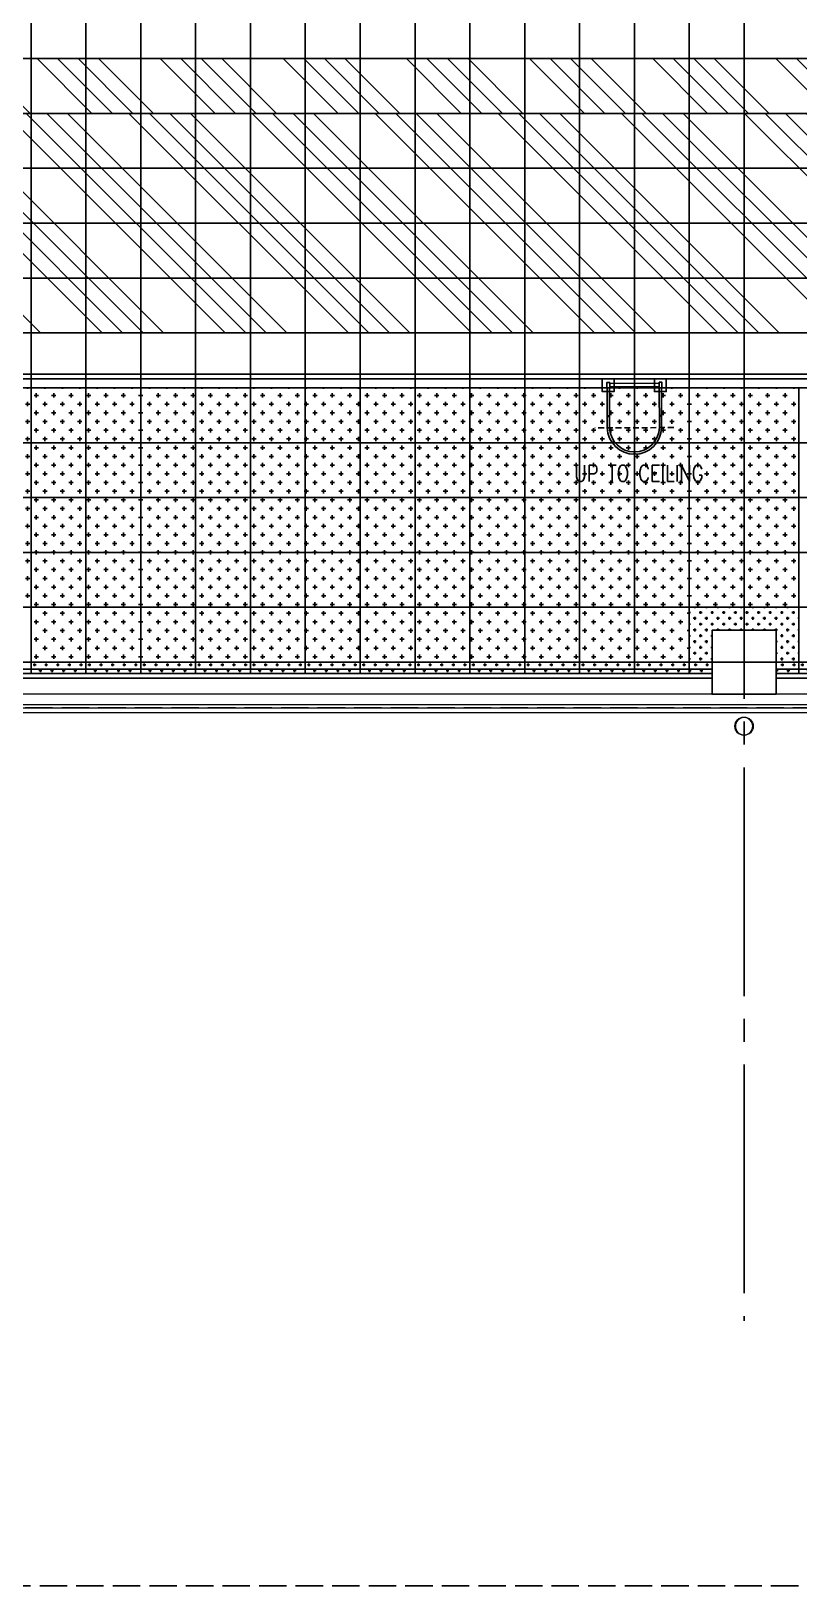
# Model space of a CAD drawing. Header units: millimetres. Extents: x -960 to 41501, y -1010 to 11880.
# Drawn here: x 5220 to 6060, y -1010 to 690 of the extents above; entities that cross this region are included whole.
import ezdxf
from ezdxf.enums import TextEntityAlignment as Align

# ---------------------------------------------------------------- set-up
doc = ezdxf.new("R2010")
doc.units = ezdxf.units.MM
doc.header["$LTSCALE"] = 100
for name, pattern in [('188K-SM-03-F10-ARCH-PA-Y2257103$0$18P6-SM-03-C40-ARCH-PA-Y2211058$0$DASHED', [19.05, 12.7, -6.35]), ('X-S-FAB-L10$0$COL-CEN-LIN', [3.25, 2.5, -0.25, 0.25, -0.25]), ('X-S-FAB-L10$0$HIDDEN', [0.4, 0.3, -0.1])]:
    doc.linetypes.add(name, pattern=pattern)
for name, color, linetype in [('0-XREF', 7, 'Continuous'), ('188K-SM-03-F10-ARCH-PA-Y2257103$0$K-0-TXT-高度', 53, 'Continuous'), ('188K-SM-03-F10-ARCH-PA-Y2257103$0$K-P-LAD-420', 53, 'Continuous'), ('188K-SM-03-F10-ARCH-PA-Y2257103$0$K-P1S-4.2-單抗', 53, 'Continuous'), ('188K-SM-03-F10-ARCH-PA-Y2257103$0$K-岩棉 2hr 7.5-非抗', 53, 'Continuous'), ('188K-SM-03-F10-ARCH-RF-Y2257103$0$K-RF-0.55', 191, 'Continuous'), ('188K-SM-03-F10-ARCH-RF-Y2257103$0$K-RF-0.55-AREA', 6, 'Continuous'), ('188K-SM-03-F10-ARCH-RF-Y2257103$0$K-RF-動線-1500', 5, 'Continuous'), ('188K-SM-03-F10-ARCH-RF-Y2257103$0$K-RF-動線-1500-預降', 14, 'Continuous'), ('188K-SM-03-F10-ARCH-RF-Y2257103$0$K-格柵-不定尺', 80, 'Continuous'), ('188K-SM-03-F10-ARCH-RF-Y2257103$0$K-格柵-整', 30, 'Continuous'), ('X-S-FAB-L10$0$0-DIM-TXT', 8, 'Continuous'), ('X-S-FAB-L10$0$A-OBJE-MEP', 8, 'Continuous'), ('X-S-FAB-L10$0$A-WALL-EX', 8, 'Continuous'), ('X-S-FAB-L10$0$BLOCK', 8, 'Continuous'), ('X-S-FAB-L10$0$CCL', 8, 'X-S-FAB-L10$0$COL-CEN-LIN'), ('X-S-FAB-L10$0$COL-S', 8, 'Continuous'), ('X-S-FAB-L10$0$HID', 8, 'X-S-FAB-L10$0$HIDDEN'), ('X-S-FAB-L10$0$S-FNDN', 8, 'Continuous')]:
    doc.layers.add(name, color=color, linetype=linetype)
doc.styles.add('188K-SM-03-F10-ARCH-PA-Y2257103$0$18P2-XFDP10$0$AA-TXT', font='simplex.shx', dxfattribs={"width": 0.8, "bigfont": 'chineset.shx'})
doc.styles.add('X-S-FAB-L10$0$CHINA', font='simplex.shx', dxfattribs={"width": 0.75, "bigfont": 'chineset.shx'})
doc.styles.add('X-S-FAB-L10$0$Standard', font='', dxfattribs={"width": 0.8})
doc.styles.add('X-S-FAB-L10$0$TG_NOTE_TEXT', font='simplex.shx', dxfattribs={"width": 0.75, "bigfont": 'chineset.shx'})
doc.styles.get('X-S-FAB-L10$0$Standard').set_extended_font_data('Microsoft JhengHei')
pattern_1 = [(0, (3360, -8950), (6.35, 6.35), [3.175, -9.525]), (90, (3361.587, -8951.5875), (-6.35, 6.35), [3.175, -9.525])]

# ---------------------------------------------------------------- blocks, each defined once
blk = doc.blocks.new('X-S-FAB-L10$0$FAB2-L05')
at = {"layer": 'X-S-FAB-L10$0$CCL'}
for p, q in [((-20160, 11005), (-20160, 0)), ((-26880, 720), (1210, 720))]:
    blk.add_line(p, q, dxfattribs=at)
at = {"layer": 'X-S-FAB-L10$0$COL-S'}
blk.add_lwpolyline([(-20195, 755), (-20125, 755), (-20125, 685), (-20195, 685)], close=True, dxfattribs=at)
blk = doc.blocks.new('X-S-FAB-L10')
at = {"layer": 'X-S-FAB-L10$0$A-OBJE-MEP', "lineweight": 0, "flags": 128}
blk.add_lwpolyline([(6009.5, -70, 1), (5990.5, -70, 1)], format="xyb", close=True, dxfattribs=at)
at = {"layer": 'X-S-FAB-L10$0$A-OBJE-MEP', "lineweight": 0}
blk.add_circle((6000, -70), 10, dxfattribs=at)
at = {"layer": 'X-S-FAB-L10$0$A-WALL-EX', "lineweight": 0}
blk.add_line((6815, -46.5), (1800, -46.5), dxfattribs=at)
at = {"layer": 'X-S-FAB-L10$0$A-WALL-EX', "lineweight": 0, "flags": 128}
for points in [[(6815, -35), (1800, -35)], [(1800, -50), (6815, -50)], [(1800, -50), (6815, -50)], [(1800, -50), (6815, -50)], [(1800, -50), (6815, -50)], [(1800, -50), (6815, -50)], [(1800, -50), (6815, -50)], [(1800, -50), (6815, -50)], [(1800, -50), (6815, -50)]]:
    blk.add_lwpolyline(points, dxfattribs=at)
at = {"layer": 'X-S-FAB-L10$0$COL-S'}
for p, q in [((5965, 35), (6035, 35)), ((5965, -35), (5965, 35)), ((6035, 35), (6035, -35)), ((6035, -35), (5965, -35))]:
    blk.add_line(p, q, dxfattribs=at)
at = {"layer": 'X-S-FAB-L10$0$HID'}
for p, q in [((6803.5, -50), (2509.1, -50)), ((2509.4, -1010), (17209, -1010))]:
    blk.add_line(p, q, dxfattribs=at)
at = {"layer": 'X-S-FAB-L10$0$S-FNDN', "lineweight": 0, "flags": 128}
blk.add_lwpolyline([(4350, 7470), (1830, 7470), (1830, 1500), (1812.5, 1500), (1812.5, -55), (9330, -55), (9330, 7470)], close=True, dxfattribs=at)
at = {"layer": 'X-S-FAB-L10$0$BLOCK'}
blk.add_blockref('X-S-FAB-L10$0$FAB2-L05', (26160, -720), dxfattribs=at)
at = {"style": 'X-S-FAB-L10$0$TG_NOTE_TEXT', "width": 0.5, "flags": 1}
for p in [(7463.3, 9020), (18268.3, 8649), (11197.8, 4800.2), (16485.8, 4800.2), (25420.3, 2635), (13360, 320, 0), (7463.3, -33.3)]:
    blk.add_attdef('WH', text='', height=20, dxfattribs=at).set_placement(p, align=Align.BOTTOM_LEFT)
at = {"width": 0.5}
for style, p in [('X-S-FAB-L10$0$TG_NOTE_TEXT', (7585, 9020)), ('X-S-FAB-L10$0$TG_NOTE_TEXT', (18390, 8649)), ('X-S-FAB-L10$0$TG_NOTE_TEXT', (11117.5, 4813.5)), ('X-S-FAB-L10$0$TG_NOTE_TEXT', (16607.5, 4813.5)), ('X-S-FAB-L10$0$TG_NOTE_TEXT', (25350, 2635)), ('X-S-FAB-L10$0$Standard', (13129.4, 325, 0)), ('X-S-FAB-L10$0$TG_NOTE_TEXT', (7585, -20))]:
    blk.add_attdef('DESC', text='', height=10, dxfattribs=dict(at, style=style)).set_placement(p, align=Align.BOTTOM_LEFT)
for tag, style, p in [('TYPE', 'X-S-FAB-L10$0$TG_NOTE_TEXT', (7619.3, 9020)), ('NO', 'X-S-FAB-L10$0$TG_NOTE_TEXT', (7650.1, 9020)), ('TYPE', 'X-S-FAB-L10$0$TG_NOTE_TEXT', (18424.2, 8649)), ('NO', 'X-S-FAB-L10$0$TG_NOTE_TEXT', (18455, 8649)), ('NO', 'X-S-FAB-L10$0$TG_NOTE_TEXT', (11088.6, 4813.5)), ('TYPE', 'X-S-FAB-L10$0$TG_NOTE_TEXT', (11151.8, 4813.5)), ('TYPE', 'X-S-FAB-L10$0$TG_NOTE_TEXT', (16641.8, 4813.5)), ('NO', 'X-S-FAB-L10$0$TG_NOTE_TEXT', (16672.6, 4813.5)), ('NO', 'X-S-FAB-L10$0$TG_NOTE_TEXT', (25313, 2635)), ('TYPE', 'X-S-FAB-L10$0$TG_NOTE_TEXT', (25350, 2635)), ('NO', 'X-S-FAB-L10$0$Standard', (13100, 320, 0)), ('TYPE', 'X-S-FAB-L10$0$Standard', (13129.4, 320, 0)), ('TYPE', 'X-S-FAB-L10$0$TG_NOTE_TEXT', (7619.3, -20)), ('NO', 'X-S-FAB-L10$0$TG_NOTE_TEXT', (7650.1, -20))]:
    blk.add_attdef(tag, text='', height=10, dxfattribs=dict(at, style=style)).set_placement(p, align=Align.BOTTOM_RIGHT)
at = {"style": 'X-S-FAB-L10$0$TG_NOTE_TEXT', "width": 0.5, "flags": 1}
for rotation, p in [(180, (43, 7480)), (180, (943, 7480)), (90, (24310, 3717.8)), (270, (17080, 1711.7))]:
    blk.add_attdef('WH', text='', height=20, rotation=rotation, dxfattribs=at).set_placement(p, align=Align.BOTTOM_LEFT)
at = {"width": 0.5}
for rotation, style, p in [(180, 'X-S-FAB-L10$0$Standard', (317.6, 7480)), (180, 'X-S-FAB-L10$0$Standard', (1217.6, 7480)), (90, 'X-S-FAB-L10$0$TG_NOTE_TEXT', (24310, 3647.5)), (270, 'X-S-FAB-L10$0$TG_NOTE_TEXT', (17080, 1605))]:
    blk.add_attdef('DESC', text='', height=10, rotation=rotation, dxfattribs=dict(at, style=style)).set_placement(p, align=Align.BOTTOM_LEFT)
for tag, rotation, style, p in [('TYPE', 180, 'X-S-FAB-L10$0$Standard', (317.6, 7480)), ('NO', 180, 'X-S-FAB-L10$0$Standard', (347, 7480)), ('TYPE', 180, 'X-S-FAB-L10$0$Standard', (1217.6, 7480)), ('NO', 180, 'X-S-FAB-L10$0$Standard', (1247, 7480)), ('TYPE', 90, 'X-S-FAB-L10$0$TG_NOTE_TEXT', (24310, 3647.5)), ('NO', 90, 'X-S-FAB-L10$0$TG_NOTE_TEXT', (24310, 3610.5)), ('TYPE', 270, 'X-S-FAB-L10$0$TG_NOTE_TEXT', (17080, 1605)), ('NO', 270, 'X-S-FAB-L10$0$TG_NOTE_TEXT', (17080, 1573))]:
    blk.add_attdef(tag, text='', height=10, rotation=rotation, dxfattribs=dict(at, style=style)).set_placement(p, align=Align.BOTTOM_RIGHT)
at = {"layer": 'X-S-FAB-L10$0$0-DIM-TXT', "style": 'X-S-FAB-L10$0$CHINA', "width": 0.75}
for p in [(667.4, 7855.1, -2689.4), (22627.4, 6728.8), (25644.7, 6728.8), (24778.8, 5569.1), (1118.3, 4980), (417.8, 4594.6), (23874.8, 4355), (22927.4, 4330.1), (23749.9, 3901.4), (417.8, 3765.2), (1118.3, 3730), (417.8, 3115.8), (536.9, 2227.8), (16909, 1782.7), (888.4, 880.5), (16977.4, 750), (18878.8, 750), (25641.2, 553.2), (21364, 526.9)]:
    blk.add_attdef('HIG', text='', height=80, dxfattribs=at).set_placement(p, align=Align.MIDDLE_LEFT)
blk = doc.blocks.new('188K-SM-03-F10-ARCH-RF-Y2257103$0$格柵-60x60')
h = blk.add_hatch()
h.set_pattern_fill('CROSS', color=256, scale=1.5)
h.set_pattern_definition([(0, (-67309.572, -18158.226), (9.525, 9.525), [4.7625, -14.2875]), (90, (-67307.191, -18160.607), (-9.525, 9.525), [4.7625, -14.2875])])
h.paths.add_polyline_path([(0, 60), (60, 60), (60, 0), (0, 0)])
blk.add_lwpolyline([(0, 60), (60, 60), (60, 0), (0, 0)], close=True)
blk = doc.blocks.new('188K-SM-03-F10-ARCH-RF-Y2257103')
at = {"layer": '188K-SM-03-F10-ARCH-RF-Y2257103$0$K-RF-動線-1500'}
h = blk.add_hatch(dxfattribs=at)
h.set_pattern_fill('ANSI34', color=256, scale=5, angle=90)
h.paths.add_polyline_path([(1845, 600.1), (16750, 600), (16750, 360), (1845, 360)])
at = {"layer": '188K-SM-03-F10-ARCH-RF-Y2257103$0$K-RF-動線-1500-預降'}
h = blk.add_hatch(dxfattribs=at)
h.set_pattern_fill('ANSI34', color=256, scale=5, angle=90)
h.set_pattern_definition([(135, (-310, 0.09), (-67.3519, -67.3519), []), (135, (-310, 22.54), (-67.3519, -67.3519), []), (135, (-310, 44.99), (-67.3519, -67.3519), []), (135, (-310, 67.44), (-67.3519, -67.3519), [])])
h.paths.add_polyline_path([(1845, 660.1), (16440, 659.9), (16440, 599.9), (1845, 600.1)])
at = {"layer": '188K-SM-03-F10-ARCH-RF-Y2257103$0$K-格柵-不定尺'}
h = blk.add_hatch(dxfattribs=at)
h.set_pattern_fill('CROSS', color=256)
h.set_pattern_definition(pattern_1)
edge = h.paths.add_edge_path()
edge.add_line((5940, 0), (5965, 0))
edge.add_line((5965, 0), (5965, 35))
edge.add_line((5965, 35), (6000, 35))
edge.add_line((6000, 35), (6000, 60))
edge.add_line((6000, 60), (5940, 60))
edge.add_line((5940, 60), (5940, 0))
h = blk.add_hatch(dxfattribs=at)
h.set_pattern_fill('CROSS', color=256)
h.set_pattern_definition(pattern_1)
edge = h.paths.add_edge_path()
edge.add_line((6060, 0), (6035, 0))
edge.add_line((6035, 0), (6035, 35))
edge.add_line((6035, 35), (6000, 35))
edge.add_line((6000, 35), (6000, 60))
edge.add_line((6000, 60), (6060, 60))
edge.add_line((6060, 60), (6060, 0))
h = blk.add_hatch(dxfattribs=at)
h.set_pattern_fill('CROSS', color=256)
h.set_pattern_definition([(0, (3095, -8950), (6.35, 6.35), [3.175, -9.525]), (90, (3096.5874, -8951.5875), (-6.35, 6.35), [3.175, -9.525])])
h.paths.add_polyline_path([(5220, 0), (5280, 0), (5280, -12.5), (5220, -12.5)])
h = blk.add_hatch(dxfattribs=at)
h.set_pattern_fill('CROSS', color=256)
h.set_pattern_definition([(0, (3155, -8950), (6.35, 6.35), [3.175, -9.525]), (90, (3156.5874, -8951.5875), (-6.35, 6.35), [3.175, -9.525])])
h.paths.add_polyline_path([(5280, 0), (5340, 0), (5340, -12.5), (5280, -12.5)])
h = blk.add_hatch(dxfattribs=at)
h.set_pattern_fill('CROSS', color=256)
h.set_pattern_definition([(0, (3215, -8950), (6.35, 6.35), [3.175, -9.525]), (90, (3216.5874, -8951.5875), (-6.35, 6.35), [3.175, -9.525])])
h.paths.add_polyline_path([(5340, 0), (5400, 0), (5400, -12.5), (5340, -12.5)])
h = blk.add_hatch(dxfattribs=at)
h.set_pattern_fill('CROSS', color=256)
h.set_pattern_definition([(0, (3275, -8950), (6.35, 6.35), [3.175, -9.525]), (90, (3276.5874, -8951.5875), (-6.35, 6.35), [3.175, -9.525])])
h.paths.add_polyline_path([(5400, 0), (5460, 0), (5460, -12.5), (5400, -12.5)])
h = blk.add_hatch(dxfattribs=at)
h.set_pattern_fill('CROSS', color=256)
h.set_pattern_definition([(0, (3335, -8950), (6.35, 6.35), [3.175, -9.525]), (90, (3336.5874, -8951.5875), (-6.35, 6.35), [3.175, -9.525])])
h.paths.add_polyline_path([(5460, 0), (5520, 0), (5520, -12.5), (5460, -12.5)])
h = blk.add_hatch(dxfattribs=at)
h.set_pattern_fill('CROSS', color=256)
h.set_pattern_definition([(0, (3395, -8950), (6.35, 6.35), [3.175, -9.525]), (90, (3396.5874, -8951.5875), (-6.35, 6.35), [3.175, -9.525])])
h.paths.add_polyline_path([(5520, 0), (5580, 0), (5580, -12.5), (5520, -12.5)])
h = blk.add_hatch(dxfattribs=at)
h.set_pattern_fill('CROSS', color=256)
h.set_pattern_definition([(0, (3455, -8950), (6.35, 6.35), [3.175, -9.525]), (90, (3456.5874, -8951.5875), (-6.35, 6.35), [3.175, -9.525])])
h.paths.add_polyline_path([(5580, 0), (5640, 0), (5640, -12.5), (5580, -12.5)])
h = blk.add_hatch(dxfattribs=at)
h.set_pattern_fill('CROSS', color=256)
h.set_pattern_definition([(0, (3515, -8950), (6.35, 6.35), [3.175, -9.525]), (90, (3516.5874, -8951.5875), (-6.35, 6.35), [3.175, -9.525])])
h.paths.add_polyline_path([(5640, 0), (5700, 0), (5700, -12.5), (5640, -12.5)])
h = blk.add_hatch(dxfattribs=at)
h.set_pattern_fill('CROSS', color=256)
h.set_pattern_definition([(0, (3575, -8950), (6.35, 6.35), [3.175, -9.525]), (90, (3576.5874, -8951.5875), (-6.35, 6.35), [3.175, -9.525])])
h.paths.add_polyline_path([(5700, 0), (5760, 0), (5760, -12.5), (5700, -12.5)])
h = blk.add_hatch(dxfattribs=at)
h.set_pattern_fill('CROSS', color=256)
h.set_pattern_definition([(0, (3635, -8950), (6.35, 6.35), [3.175, -9.525]), (90, (3636.5874, -8951.5875), (-6.35, 6.35), [3.175, -9.525])])
h.paths.add_polyline_path([(5760, 0), (5820, 0), (5820, -12.5), (5760, -12.5)])
h = blk.add_hatch(dxfattribs=at)
h.set_pattern_fill('CROSS', color=256)
h.set_pattern_definition([(0, (3695, -8950), (6.35, 6.35), [3.175, -9.525]), (90, (3696.5874, -8951.5875), (-6.35, 6.35), [3.175, -9.525])])
h.paths.add_polyline_path([(5820, 0), (5880, 0), (5880, -12.5), (5820, -12.5)])
h = blk.add_hatch(dxfattribs=at)
h.set_pattern_fill('CROSS', color=256)
h.set_pattern_definition([(0, (3755, -8950), (6.35, 6.35), [3.175, -9.525]), (90, (3756.5874, -8951.5875), (-6.35, 6.35), [3.175, -9.525])])
h.paths.add_polyline_path([(5880, 0), (5940, 0), (5940, -12.5), (5880, -12.5)])
h = blk.add_hatch(dxfattribs=at)
h.set_pattern_fill('CROSS', color=256)
h.set_pattern_definition([(0, (3780, -8950), (6.35, 6.35), [3.175, -9.525]), (90, (3781.5874, -8951.5875), (-6.35, 6.35), [3.175, -9.525])])
h.paths.add_polyline_path([(5940, 0), (5965, 0), (5965, -12.5), (5940, -12.5)])
h = blk.add_hatch(dxfattribs=at)
h.set_pattern_fill('CROSS', color=256)
h.set_pattern_definition([(0, (3875, -8950), (6.35, 6.35), [3.175, -9.525]), (90, (3876.587, -8951.5875), (-6.35, 6.35), [3.175, -9.525])])
h.paths.add_polyline_path([(6035, 0), (6060, 0), (6060, -12.5), (6035, -12.5)])
h = blk.add_hatch(dxfattribs=at)
h.set_pattern_fill('CROSS', color=256)
h.set_pattern_definition([(0, (3935, -8950.01), (6.35, 6.35), [3.175, -9.525]), (90, (3936.587, -8951.5975), (-6.35, 6.35), [3.175, -9.525])])
h.paths.add_polyline_path([(6060, 0), (6120, 0), (6120, -12.5), (6060, -12.5)])
at = {"layer": '188K-SM-03-F10-ARCH-RF-Y2257103$0$K-RF-0.55'}
for p, q in [((5220, 9012.5), (5220, -12.5)), ((5280, 9012.5), (5280, -12.5)), ((5340, 9012.5), (5340, -12.5)), ((5400, 9012.5), (5400, -12.5)), ((5460, 9012.5), (5460, -12.5)), ((5520, 9012.5), (5520, -12.5)), ((5580, 9012.5), (5580, -12.5)), ((5640, 9012.5), (5640, -12.5)), ((5700, 9012.5), (5700, -12.5)), ((5760, 9012.5), (5760, -12.5)), ((5820, 9012.5), (5820, -12.5)), ((5880, 9012.5), (5880, -12.5)), ((5940, 9012.5), (5940, -12.5)), ((6000, 8965), (6000, 35)), ((16750, 660), (1845, 660)), ((16750, 600), (1845, 600)), ((16750, 540), (1845, 540)), ((16750, 480), (1845, 480)), ((16750, 420), (1845, 420)), ((16750, 360), (1845, 360)), ((12960, 300), (1845, 300)), ((12960, 240), (1845, 240)), ((12960, 180), (1845, 180)), ((12960, 120), (1845, 120)), ((12960, 60), (1845, 60)), ((16750, 0), (1845, 0))]:
    blk.add_line(p, q, dxfattribs=at)
at = {"layer": '188K-SM-03-F10-ARCH-RF-Y2257103$0$K-RF-0.55-AREA', "elevation": 0}
blk.add_lwpolyline([(7645, -35), (6875, -35), (6875, 35), (6805, 35), (6805, -12.5), (6035, -12.5), (6035, 35), (5965, 35), (5965, -12.5), (5195, -12.5), (5195, 35), (5125, 35), (5125, -12.5), (4355, -12.5), (4355, 35), (4285, 35), (4285, -12.5), (3515, -12.5)], dxfattribs=at)
at = {"layer": '188K-SM-03-F10-ARCH-RF-Y2257103$0$K-RF-動線-1500'}
blk.add_lwpolyline([(1845, 600.1), (16750, 600), (16750, 360), (1845, 360)], close=True, dxfattribs=at)
at = {"layer": '188K-SM-03-F10-ARCH-RF-Y2257103$0$K-RF-動線-1500-預降'}
blk.add_lwpolyline([(1845, 660.1), (16440, 659.9), (16440, 599.9), (1845, 600.1)], close=True, dxfattribs=at)
at = {"layer": '188K-SM-03-F10-ARCH-RF-Y2257103$0$K-格柵-不定尺'}
for points in [[(5940, 0), (5965, 0), (5965, 35), (6000, 35), (6000, 60), (5940, 60), (5940, 0)], [(6060, 0), (6035, 0), (6035, 35), (6000, 35), (6000, 60), (6060, 60), (6060, 0)]]:
    blk.add_lwpolyline(points, dxfattribs=at)
for points in [[(5220, 0), (5280, 0), (5280, -12.5), (5220, -12.5)], [(5280, 0), (5340, 0), (5340, -12.5), (5280, -12.5)], [(5340, 0), (5400, 0), (5400, -12.5), (5340, -12.5)], [(5400, 0), (5460, 0), (5460, -12.5), (5400, -12.5)], [(5460, 0), (5520, 0), (5520, -12.5), (5460, -12.5)], [(5520, 0), (5580, 0), (5580, -12.5), (5520, -12.5)], [(5580, 0), (5640, 0), (5640, -12.5), (5580, -12.5)], [(5640, 0), (5700, 0), (5700, -12.5), (5640, -12.5)], [(5700, 0), (5760, 0), (5760, -12.5), (5700, -12.5)], [(5760, 0), (5820, 0), (5820, -12.5), (5760, -12.5)], [(5820, 0), (5880, 0), (5880, -12.5), (5820, -12.5)], [(5880, 0), (5940, 0), (5940, -12.5), (5880, -12.5)], [(5940, 0), (5965, 0), (5965, -12.5), (5940, -12.5)], [(6035, 0), (6060, 0), (6060, -12.5), (6035, -12.5)], [(6060, 0), (6120, 0), (6120, -12.5), (6060, -12.5)]]:
    blk.add_lwpolyline(points, close=True, dxfattribs=at)
at = {"layer": '188K-SM-03-F10-ARCH-RF-Y2257103$0$K-格柵-整'}
for p in [(5160, 240), (5220, 240), (5280, 240), (5340, 240), (5400, 240), (5460, 240), (5520, 240), (5580, 240), (5640, 240), (5700, 240), (5760, 240), (5820, 240), (5880, 240), (5940, 240), (6000, 240), (5160, 180), (5220, 180), (5280, 180), (5340, 180), (5400, 180), (5460, 180), (5520, 180), (5580, 180), (5640, 180), (5700, 180), (5760, 180), (5820, 180), (5880, 180), (5940, 180), (6000, 180), (5160, 120), (5220, 120), (5280, 120), (5340, 120), (5400, 120), (5460, 120), (5520, 120), (5580, 120), (5640, 120), (5700, 120), (5760, 120), (5820, 120), (5880, 120), (5940, 120), (6000, 120), (5160, 60), (5220, 60), (5280, 60), (5340, 60), (5400, 60), (5460, 60), (5520, 60), (5580, 60), (5640, 60), (5700, 60), (5760, 60), (5820, 60), (5880, 60), (5940, 60), (6000, 60), (5220, 0), (5280, 0), (5340, 0), (5400, 0), (5460, 0), (5520, 0), (5580, 0), (5640, 0), (5700, 0), (5760, 0), (5820, 0), (5880, 0)]:
    blk.add_blockref('188K-SM-03-F10-ARCH-RF-Y2257103$0$格柵-60x60', p, dxfattribs=at)
blk = doc.blocks.new('188K-SM-03-F10-ARCH-PA-Y2257103$0$LAD-1')
at = {"linetype": '188K-SM-03-F10-ARCH-PA-Y2257103$0$18P6-SM-03-C40-ARCH-PA-Y2211058$0$DASHED', "ltscale": 0.005}
for points in [[(-77.4, -42.9), (-77.4, 43.5)], [(-106.5, 0), (-23.9, 0)]]:
    blk.add_lwpolyline(points, dxfattribs=at)
for points in [[(-23.8, 22.2), (-23.8, 35.2), (-37.8, 35.2), (-37.8, 22.2)], [(-27.8, 27), (-27.8, 30), (-33.8, 30), (-33.8, 27)], [(-28.9, 27), (-28.9, -27), (-32.7, -27), (-32.7, 27)], [(-23.9, -21.8), (-23.9, -34.8), (-37.9, -34.8), (-37.9, -21.8)], [(-27.8, -27), (-27.8, -30), (-33.8, -30), (-33.8, -27)]]:
    blk.add_lwpolyline(points, close=True)
for points in [[(-33.8, -29.7), (-77.4, -29.7, -0.976777), (-77.4, 29.8), (-33.8, 29.8)], [(-33.8, -27.2), (-77.4, -27.2, -0.974646), (-77.4, 27.3), (-33.8, 27.3)]]:
    blk.add_lwpolyline(points, format="xyb")
for centre in [(-93.7, 23.2), (-64.6, 28.5), (-105.2, 0), (-93.7, -22.5), (-64.6, -28.5)]:
    blk.add_circle(centre, 0.5)
blk = doc.blocks.new('188K-SM-03-F10-ARCH-PA-Y2257103')
at = {"layer": '188K-SM-03-F10-ARCH-PA-Y2257103$0$K-P1S-4.2-單抗'}
for p, q in [((7405, 315, 0), (1860, 315, 0)), ((7405, 310, 0), (1860, 310, 0))]:
    blk.add_line(p, q, dxfattribs=at)
at = {"layer": '188K-SM-03-F10-ARCH-PA-Y2257103$0$K-岩棉 2hr 7.5-非抗'}
for p, q in [((5965, -7.5, 0), (5195, -7.5, 0)), ((6805, -7.5, 0), (6035, -7.5, 0)), ((5965, -17.5, 0), (5195, -17.5, 0)), ((6805, -17.5, 0), (6035, -17.5, 0))]:
    blk.add_line(p, q, dxfattribs=at)
at = {"layer": '188K-SM-03-F10-ARCH-PA-Y2257103$0$K-P-LAD-420', "rotation": 90.07229666140849}
blk.add_blockref('188K-SM-03-F10-ARCH-PA-Y2257103$0$LAD-1', (5880, 333.8, 0), dxfattribs=at)
at = {"layer": '188K-SM-03-F10-ARCH-PA-Y2257103$0$K-0-TXT-高度', "style": '188K-SM-03-F10-ARCH-PA-Y2257103$0$18P2-XFDP10$0$AA-TXT', "width": 0.8}
blk.add_text('UP TO CEILING', height=18, rotation=360, dxfattribs=at).set_placement((5885, 206.5, 0), align=Align.MIDDLE)

msp = doc.modelspace()

# ---------------------------------------------------------------- block references
for name in ['X-S-FAB-L10', '188K-SM-03-F10-ARCH-RF-Y2257103']:
    msp.add_blockref(name, (0, 0))
at = {"layer": '0-XREF'}
msp.add_blockref('188K-SM-03-F10-ARCH-PA-Y2257103', (0, 0), dxfattribs=at)

doc.saveas('drawing.dxf')
